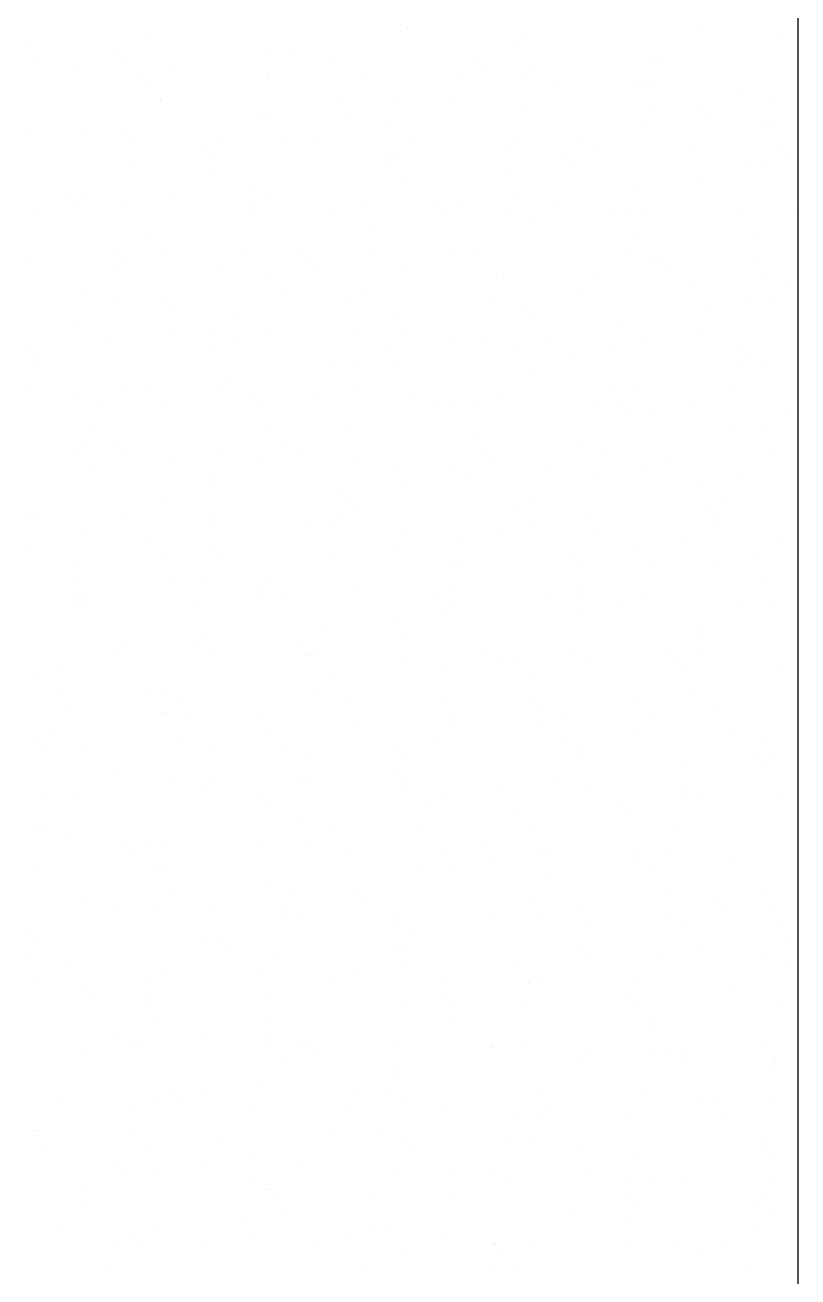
# Model space of a CAD drawing. Extents: x -109 to 1815, y -14679 to 345.
# Drawn here: x 36.26 to 36.66, y 9.347 to 9.995 of the extents above; entities that cross this region are included whole.
import ezdxf

# ---------------------------------------------------------------- set-up
doc = ezdxf.new("R2010")
doc.units = 0
doc.header["$MEASUREMENT"] = 0
for name, color, linetype in [('HACHURA', 1, 'CONTINUOUS'), ('LINVISTA', 13, 'CONTINUOUS'), ('VARANDA', 1, 'CONTINUOUS')]:
    doc.layers.add(name, color=color, linetype=linetype)

msp = doc.modelspace()

# ---------------------------------------------------------------- linework, layer by layer
at = {"layer": 'HACHURA', "ltscale": 0.35}
for p, q in [((36.61016, 9.99334), (36.61016, 9.99334)), ((36.65226, 9.98999), (36.65226, 9.98999)), ((36.63137, 9.96213), (36.63137, 9.96213)), ((36.61116, 9.95098), (36.61116, 9.95098)), ((36.64771, 9.95549), (36.64771, 9.95549)), ((36.61545, 9.9463), (36.61545, 9.9463)), ((36.64223, 9.943), (36.64223, 9.943)), ((36.64597, 9.94227), (36.64597, 9.94227)), ((36.64905, 9.93229), (36.64905, 9.93229)), ((36.60624, 9.92938), (36.60624, 9.92938)), ((36.6357, 9.9242), (36.6357, 9.9242)), ((36.65518, 9.92778), (36.65518, 9.92778)), ((36.64325, 9.92162), (36.64325, 9.92162)), ((36.61001, 9.91424), (36.61001, 9.91424)), ((36.65887, 9.89892), (36.65887, 9.89892)), ((36.63168, 9.89715), (36.63168, 9.89715)), ((36.63871, 9.88712), (36.63871, 9.88712)), ((36.63697, 9.8739), (36.63697, 9.8739)), ((36.60539, 9.8629), (36.60539, 9.8629)), ((36.64209, 9.8639), (36.64209, 9.8639)), ((36.65434, 9.8613), (36.65434, 9.8613)), ((36.63425, 9.85325), (36.63425, 9.85325)), ((36.64891, 9.85319), (36.64891, 9.85319)), ((36.61341, 9.84784), (36.61341, 9.84784)), ((36.60987, 9.83514), (36.60987, 9.83514)), ((36.62921, 9.82855), (36.62921, 9.82855)), ((36.63657, 9.82256), (36.63657, 9.82256)), ((36.62971, 9.81875), (36.62971, 9.81875)), ((36.64086, 9.81788), (36.64086, 9.81788)), ((36.62797, 9.80553), (36.62797, 9.80553)), ((36.60571, 9.79792), (36.60571, 9.79792)), ((36.65465, 9.79632), (36.65465, 9.79632)), ((36.62525, 9.78488), (36.62525, 9.78488)), ((36.64194, 9.7848), (36.64194, 9.7848)), ((36.64877, 9.77409), (36.64877, 9.77409)), ((36.62836, 9.76206), (36.62836, 9.76206)), ((36.60973, 9.75604), (36.60973, 9.75604)), ((36.62071, 9.75038), (36.62071, 9.75038)), ((36.61428, 9.74621), (36.61428, 9.74621)), ((36.61857, 9.74153), (36.61857, 9.74153)), ((36.61897, 9.73716), (36.61897, 9.73716)), ((36.65218, 9.72772), (36.65218, 9.72772)), ((36.61625, 9.71651), (36.61625, 9.71651)), ((36.63882, 9.71943), (36.63882, 9.71943)), ((36.6418, 9.7057), (36.6418, 9.7057)), ((36.62867, 9.69709), (36.62867, 9.69709)), ((36.64862, 9.69499), (36.64862, 9.69499)), ((36.60958, 9.67694), (36.60958, 9.67694)), ((36.61171, 9.68201), (36.61171, 9.68201)), ((36.60997, 9.66879), (36.60997, 9.66879)), ((36.65133, 9.66123), (36.65133, 9.66123)), ((36.60725, 9.64814), (36.60725, 9.64814)), ((36.61653, 9.64307), (36.61653, 9.64307)), ((36.6262, 9.62849), (36.6262, 9.62849)), ((36.64166, 9.6266), (36.64166, 9.6266)), ((36.63969, 9.61779), (36.63969, 9.61779)), ((36.64398, 9.61311), (36.64398, 9.61311)), ((36.64848, 9.61589), (36.64848, 9.61589)), ((36.60944, 9.59784), (36.60944, 9.59784)), ((36.65164, 9.59626), (36.65164, 9.59626))]:
    msp.add_line(p, q, dxfattribs=at)
at = {"layer": 'LINVISTA', "ltscale": 0.35}
msp.add_line((36.66036, 10.64451), (36.66036, 8.506), dxfattribs=at)
at = {"layer": 'VARANDA'}
for p, q in [((36.32357, 9.99099), (36.32357, 9.99099)), ((36.45521, 9.99188), (36.45521, 9.99188)), ((36.45824, 9.99383), (36.45824, 9.99383)), ((36.52061, 9.98911), (36.52061, 9.98911)), ((36.26046, 9.98698), (36.26046, 9.98698)), ((36.30576, 9.98222), (36.30576, 9.98222)), ((36.51502, 9.98402), (36.51502, 9.98402)), ((36.26728, 9.97627), (36.26728, 9.97627)), ((36.31005, 9.97753), (36.31005, 9.97753)), ((36.38799, 9.98079), (36.38799, 9.98079)), ((36.4003, 9.97973), (36.4003, 9.97973)), ((36.4192, 9.97578), (36.4192, 9.97578)), ((36.49346, 9.97875), (36.49346, 9.97875)), ((36.58503, 9.97891), (36.58503, 9.97891)), ((36.588, 9.97626), (36.588, 9.97626)), ((36.28878, 9.97333), (36.28878, 9.97333)), ((36.32085, 9.97034), (36.32085, 9.97034)), ((36.33772, 9.97173), (36.33772, 9.97173)), ((36.38666, 9.97013), (36.38666, 9.97013)), ((36.4356, 9.96853), (36.4356, 9.96853)), ((36.49775, 9.97406), (36.49775, 9.97406)), ((36.52185, 9.97331), (36.52185, 9.97331)), ((36.32407, 9.96647), (36.32407, 9.96647)), ((36.38625, 9.96757), (36.38625, 9.96757)), ((36.48455, 9.96693), (36.48455, 9.96693)), ((36.51789, 9.96846), (36.51789, 9.96846)), ((36.53349, 9.96533), (36.53349, 9.96533)), ((36.57863, 9.96351), (36.57863, 9.96351)), ((36.58243, 9.96373), (36.58243, 9.96373)), ((36.58329, 9.96569), (36.58329, 9.96569)), ((36.33089, 9.95576), (36.33089, 9.95576)), ((36.45067, 9.95738), (36.45067, 9.95738)), ((36.3303, 9.95544), (36.3303, 9.95544)), ((36.42346, 9.95445), (36.42346, 9.95445)), ((36.42775, 9.94977), (36.42775, 9.94977)), ((36.48281, 9.95527), (36.48281, 9.95527)), ((36.518, 9.95197), (36.518, 9.95197)), ((36.58545, 9.9528), (36.58545, 9.9528)), ((36.38353, 9.94692), (36.38353, 9.94692)), ((36.38767, 9.94595), (36.38767, 9.94595)), ((36.44893, 9.94416), (36.44893, 9.94416)), ((36.58057, 9.94504), (36.58057, 9.94504)), ((36.26365, 9.94058), (36.26365, 9.94058)), ((36.29185, 9.93771), (36.29185, 9.93771)), ((36.31259, 9.93898), (36.31259, 9.93898)), ((36.36154, 9.93738), (36.36154, 9.93738)), ((36.3163, 9.93584), (36.3163, 9.93584)), ((36.35347, 9.93016), (36.35347, 9.93016)), ((36.39449, 9.93524), (36.39449, 9.93524)), ((36.41048, 9.93578), (36.41048, 9.93578)), ((36.45942, 9.93418), (36.45942, 9.93418)), ((36.50836, 9.93258), (36.50836, 9.93258)), ((36.51335, 9.93396), (36.51335, 9.93396)), ((36.54641, 9.93475), (36.54641, 9.93475)), ((36.5573, 9.93098), (36.5573, 9.93098)), ((36.35776, 9.92547), (36.35776, 9.92547)), ((36.44621, 9.92351), (36.44621, 9.92351)), ((36.448, 9.92767), (36.448, 9.92767)), ((36.45127, 9.92544), (36.45127, 9.92544)), ((36.54117, 9.92669), (36.54117, 9.92669)), ((36.31456, 9.92262), (36.31456, 9.92262)), ((36.35545, 9.9172), (36.35545, 9.9172)), ((36.51161, 9.92074), (36.51161, 9.92074)), ((36.54546, 9.922), (36.54546, 9.922)), ((36.37899, 9.91242), (36.37899, 9.91242)), ((36.4581, 9.91473), (36.4581, 9.91473)), ((36.57603, 9.91054), (36.57603, 9.91054)), ((36.28347, 9.90586), (36.28347, 9.90586)), ((36.28909, 9.90835), (36.28909, 9.90835)), ((36.33803, 9.90675), (36.33803, 9.90675)), ((36.38697, 9.90515), (36.38697, 9.90515)), ((36.51488, 9.90493), (36.51488, 9.90493)), ((36.28776, 9.90118), (36.28776, 9.90118)), ((36.31185, 9.90197), (36.31185, 9.90197)), ((36.37725, 9.8992), (36.37725, 9.8992)), ((36.378, 9.90338), (36.378, 9.90338)), ((36.43592, 9.90355), (36.43592, 9.90355)), ((36.47117, 9.90239), (36.47117, 9.90239)), ((36.47546, 9.89771), (36.47546, 9.89771)), ((36.48486, 9.90195), (36.48486, 9.90195)), ((36.50889, 9.90009), (36.50889, 9.90009)), ((36.5338, 9.90035), (36.5338, 9.90035)), ((36.5657, 9.89991), (36.5657, 9.89991)), ((36.57429, 9.89732), (36.57429, 9.89732)), ((36.58274, 9.89875), (36.58274, 9.89875)), ((36.26714, 9.89717), (36.26714, 9.89717)), ((36.41906, 9.89668), (36.41906, 9.89668)), ((36.5217, 9.89421), (36.5217, 9.89421)), ((36.32392, 9.88737), (36.32392, 9.88737)), ((36.44167, 9.88901), (36.44167, 9.88901)), ((36.57848, 9.88441), (36.57848, 9.88441)), ((36.30801, 9.87908), (36.30801, 9.87908)), ((36.37453, 9.87855), (36.37453, 9.87855)), ((36.40117, 9.87809), (36.40117, 9.87809)), ((36.26281, 9.8741), (36.26281, 9.8741)), ((36.31175, 9.8725), (36.31175, 9.8725)), ((36.33075, 9.87666), (36.33075, 9.87666)), ((36.40546, 9.87341), (36.40546, 9.87341)), ((36.43993, 9.87578), (36.43993, 9.87578)), ((36.48266, 9.87617), (36.48266, 9.87617)), ((36.49571, 9.87561), (36.49571, 9.87561)), ((36.57157, 9.87667), (36.57157, 9.87667)), ((36.58531, 9.8737), (36.58531, 9.8737)), ((36.58887, 9.87462), (36.58887, 9.87462)), ((36.3073, 9.86747), (36.3073, 9.86747)), ((36.36069, 9.8709), (36.36069, 9.8709)), ((36.38753, 9.86685), (36.38753, 9.86685)), ((36.40963, 9.8693), (36.40963, 9.8693)), ((36.45857, 9.8677), (36.45857, 9.8677)), ((36.50435, 9.86559), (36.50435, 9.86559)), ((36.50751, 9.8661), (36.50751, 9.8661)), ((36.59316, 9.86994), (36.59316, 9.86994)), ((36.29171, 9.85861), (36.29171, 9.85861)), ((36.55645, 9.8645), (36.55645, 9.8645)), ((36.30556, 9.85425), (36.30556, 9.85425)), ((36.33117, 9.8538), (36.33117, 9.8538)), ((36.39435, 9.85614), (36.39435, 9.85614)), ((36.43721, 9.85513), (36.43721, 9.85513)), ((36.50261, 9.85237), (36.50261, 9.85237)), ((36.54627, 9.85565), (36.54627, 9.85565)), ((36.33546, 9.84912), (36.33546, 9.84912)), ((36.42571, 9.85132), (36.42571, 9.85132)), ((36.45113, 9.84634), (36.45113, 9.84634)), ((36.51887, 9.85033), (36.51887, 9.85033)), ((36.52316, 9.84565), (36.52316, 9.84565)), ((36.28662, 9.83975), (36.28662, 9.83975)), ((36.36998, 9.84405), (36.36998, 9.84405)), ((36.56703, 9.84217), (36.56703, 9.84217)), ((36.30284, 9.8336), (36.30284, 9.8336)), ((36.33556, 9.83815), (36.33556, 9.83815)), ((36.35531, 9.8381), (36.35531, 9.8381)), ((36.3845, 9.83655), (36.3845, 9.83655)), ((36.43344, 9.83495), (36.43344, 9.83495)), ((36.45795, 9.83563), (36.45795, 9.83563)), ((36.48239, 9.83335), (36.48239, 9.83335)), ((36.26117, 9.8295), (36.26117, 9.8295)), ((36.35571, 9.82702), (36.35571, 9.82702)), ((36.36824, 9.83083), (36.36824, 9.83083)), ((36.44887, 9.82603), (36.44887, 9.82603)), ((36.49989, 9.83172), (36.49989, 9.83172)), ((36.53133, 9.83175), (36.53133, 9.83175)), ((36.56529, 9.82895), (36.56529, 9.82895)), ((36.58027, 9.83015), (36.58027, 9.83015)), ((36.26546, 9.82482), (36.26546, 9.82482)), ((36.43267, 9.82063), (36.43267, 9.82063)), ((36.45316, 9.82135), (36.45316, 9.82135)), ((36.51473, 9.82583), (36.51473, 9.82583)), ((36.54341, 9.82355), (36.54341, 9.82355)), ((36.267, 9.81807), (36.267, 9.81807)), ((36.41891, 9.81758), (36.41891, 9.81758)), ((36.52156, 9.81512), (36.52156, 9.81512)), ((36.26312, 9.80912), (36.26312, 9.80912)), ((36.31206, 9.80752), (36.31206, 9.80752)), ((36.32378, 9.80827), (36.32378, 9.80827)), ((36.36553, 9.81018), (36.36553, 9.81018)), ((36.43093, 9.80741), (36.43093, 9.80741)), ((36.56257, 9.8083), (36.56257, 9.8083)), ((36.28571, 9.80273), (36.28571, 9.80273)), ((36.361, 9.80592), (36.361, 9.80592)), ((36.37888, 9.80174), (36.37888, 9.80174)), ((36.40994, 9.80432), (36.40994, 9.80432)), ((36.45888, 9.80272), (36.45888, 9.80272)), ((36.50782, 9.80112), (36.50782, 9.80112)), ((36.57834, 9.80531), (36.57834, 9.80531)), ((36.2983, 9.7991), (36.2983, 9.7991)), ((36.3306, 9.79756), (36.3306, 9.79756)), ((36.38317, 9.79706), (36.38317, 9.79706)), ((36.47341, 9.79925), (36.47341, 9.79925)), ((36.48252, 9.79707), (36.48252, 9.79707)), ((36.49535, 9.79722), (36.49535, 9.79722)), ((36.55676, 9.79952), (36.55676, 9.79952)), ((36.56658, 9.79827), (36.56658, 9.79827)), ((36.57087, 9.79359), (36.57087, 9.79359)), ((36.58516, 9.7946), (36.58516, 9.7946)), ((36.38738, 9.78775), (36.38738, 9.78775)), ((36.29656, 9.78588), (36.29656, 9.78588)), ((36.42821, 9.78676), (36.42821, 9.78676)), ((36.49361, 9.78399), (36.49361, 9.78399)), ((36.29156, 9.77951), (36.29156, 9.77951)), ((36.30888, 9.77744), (36.30888, 9.77744)), ((36.36098, 9.77568), (36.36098, 9.77568)), ((36.39421, 9.77704), (36.39421, 9.77704)), ((36.40342, 9.77496), (36.40342, 9.77496)), ((36.54612, 9.77656), (36.54612, 9.77656)), ((36.28577, 9.77326), (36.28577, 9.77326)), ((36.31317, 9.77276), (36.31317, 9.77276)), ((36.33471, 9.77166), (36.33471, 9.77166)), ((36.38365, 9.77006), (36.38365, 9.77006)), ((36.4326, 9.76846), (36.4326, 9.76846)), ((36.49658, 9.77397), (36.49658, 9.77397)), ((36.50087, 9.76929), (36.50087, 9.76929)), ((36.55803, 9.7738), (36.55803, 9.7738)), ((36.59112, 9.77149), (36.59112, 9.77149)), ((36.29384, 9.76523), (36.29384, 9.76523)), ((36.35924, 9.76246), (36.35924, 9.76246)), ((36.45099, 9.76724), (36.45099, 9.76724)), ((36.48154, 9.76686), (36.48154, 9.76686)), ((36.49089, 9.76334), (36.49089, 9.76334)), ((36.53048, 9.76526), (36.53048, 9.76526)), ((36.57942, 9.76366), (36.57942, 9.76366)), ((36.35517, 9.759), (36.35517, 9.759)), ((36.45781, 9.75653), (36.45781, 9.75653)), ((36.55629, 9.76058), (36.55629, 9.76058)), ((36.33342, 9.75066), (36.33342, 9.75066)), ((36.42366, 9.75226), (36.42366, 9.75226)), ((36.42658, 9.74968), (36.42658, 9.74968)), ((36.35652, 9.74181), (36.35652, 9.74181)), ((36.43087, 9.745), (36.43087, 9.745)), ((36.51459, 9.74673), (36.51459, 9.74673)), ((36.52112, 9.74719), (36.52112, 9.74719)), ((36.26065, 9.74052), (36.26065, 9.74052)), ((36.26685, 9.73897), (36.26685, 9.73897)), ((36.30959, 9.73892), (36.30959, 9.73892)), ((36.35853, 9.73732), (36.35853, 9.73732)), ((36.40747, 9.73572), (36.40747, 9.73572)), ((36.41877, 9.73848), (36.41877, 9.73848)), ((36.42192, 9.73904), (36.42192, 9.73904)), ((36.52141, 9.73602), (36.52141, 9.73602)), ((36.55357, 9.73993), (36.55357, 9.73993)), ((36.2893, 9.73073), (36.2893, 9.73073)), ((36.32363, 9.72917), (36.32363, 9.72917)), ((36.45641, 9.73412), (36.45641, 9.73412)), ((36.48635, 9.72884), (36.48635, 9.72884)), ((36.50535, 9.73252), (36.50535, 9.73252)), ((36.55429, 9.73092), (36.55429, 9.73092)), ((36.60323, 9.72932), (36.60323, 9.72932)), ((36.26342, 9.72637), (36.26342, 9.72637)), ((36.35658, 9.72538), (36.35658, 9.72538)), ((36.45112, 9.7229), (36.45112, 9.7229)), ((36.57819, 9.72621), (36.57819, 9.72621)), ((36.28756, 9.71751), (36.28756, 9.71751)), ((36.33046, 9.71846), (36.33046, 9.71846)), ((36.36087, 9.7207), (36.36087, 9.7207)), ((36.41921, 9.71839), (36.41921, 9.71839)), ((36.48238, 9.71797), (36.48238, 9.71797)), ((36.54428, 9.72191), (36.54428, 9.72191)), ((36.54857, 9.71723), (36.54857, 9.71723)), ((36.48461, 9.71562), (36.48461, 9.71562)), ((36.58502, 9.7155), (36.58502, 9.7155)), ((36.28608, 9.70829), (36.28608, 9.70829)), ((36.33502, 9.70669), (36.33502, 9.70669)), ((36.35198, 9.70731), (36.35198, 9.70731)), ((36.38397, 9.70509), (36.38397, 9.70509)), ((36.38724, 9.70866), (36.38724, 9.70866)), ((36.43291, 9.70349), (36.43291, 9.70349)), ((36.54903, 9.70543), (36.54903, 9.70543)), ((36.28484, 9.69686), (36.28484, 9.69686)), ((36.28659, 9.70109), (36.28659, 9.70109)), ((36.29088, 9.69641), (36.29088, 9.69641)), ((36.29142, 9.70041), (36.29142, 9.70041)), ((36.38112, 9.6986), (36.38112, 9.6986)), ((36.39406, 9.69794), (36.39406, 9.69794)), ((36.47429, 9.69762), (36.47429, 9.69762)), ((36.48185, 9.70189), (36.48185, 9.70189)), ((36.53079, 9.70029), (36.53079, 9.70029)), ((36.54598, 9.69746), (36.54598, 9.69746)), ((36.57973, 9.69869), (36.57973, 9.69869)), ((36.35024, 9.69409), (36.35024, 9.69409)), ((36.47858, 9.69294), (36.47858, 9.69294)), ((36.48189, 9.69497), (36.48189, 9.69497)), ((36.54729, 9.6922), (36.54729, 9.6922)), ((36.56882, 9.69513), (36.56882, 9.69513)), ((36.41466, 9.68389), (36.41466, 9.68389)), ((36.45084, 9.68814), (36.45084, 9.68814)), ((36.35502, 9.6799), (36.35502, 9.6799)), ((36.45767, 9.67743), (36.45767, 9.67743)), ((36.30874, 9.67243), (36.30874, 9.67243)), ((36.31113, 9.67431), (36.31113, 9.67431)), ((36.34752, 9.67344), (36.34752, 9.67344)), ((36.35768, 9.67083), (36.35768, 9.67083)), ((36.40429, 9.67332), (36.40429, 9.67332)), ((36.41292, 9.67067), (36.41292, 9.67067)), ((36.49883, 9.67084), (36.49883, 9.67084)), ((36.54457, 9.67155), (36.54457, 9.67155)), ((36.40662, 9.66923), (36.40662, 9.66923)), ((36.40858, 9.66864), (36.40858, 9.66864)), ((36.45556, 9.66763), (36.45556, 9.66763)), ((36.5045, 9.66603), (36.5045, 9.66603)), ((36.51445, 9.66763), (36.51445, 9.66763)), ((36.55345, 9.66443), (36.55345, 9.66443)), ((36.59199, 9.66985), (36.59199, 9.66985)), ((36.59628, 9.66517), (36.59628, 9.66517)), ((36.26671, 9.65987), (36.26671, 9.65987)), ((36.2803, 9.66236), (36.2803, 9.66236)), ((36.41863, 9.65938), (36.41863, 9.65938)), ((36.47734, 9.66047), (36.47734, 9.66047)), ((36.60239, 9.66283), (36.60239, 9.66283)), ((36.52127, 9.65692), (36.52127, 9.65692)), ((36.27856, 9.64914), (36.27856, 9.64914)), ((36.32349, 9.65007), (36.32349, 9.65007)), ((36.33429, 9.64903), (36.33429, 9.64903)), ((36.4102, 9.65002), (36.4102, 9.65002)), ((36.42883, 9.64654), (36.42883, 9.64654)), ((36.4756, 9.64725), (36.4756, 9.64725)), ((36.52199, 9.64556), (36.52199, 9.64556)), ((36.57805, 9.64711), (36.57805, 9.64711)), ((36.28361, 9.63969), (36.28361, 9.63969)), ((36.33031, 9.63936), (36.33031, 9.63936)), ((36.33255, 9.63809), (36.33255, 9.63809)), ((36.33858, 9.64435), (36.33858, 9.64435)), ((36.34298, 9.63894), (36.34298, 9.63894)), ((36.48223, 9.63887), (36.48223, 9.63887)), ((36.52628, 9.64088), (36.52628, 9.64088)), ((36.38149, 9.63649), (36.38149, 9.63649)), ((36.43044, 9.63489), (36.43044, 9.63489)), ((36.47938, 9.63329), (36.47938, 9.63329)), ((36.52832, 9.63169), (36.52832, 9.63169)), ((36.54003, 9.63705), (36.54003, 9.63705)), ((36.58487, 9.6364), (36.58487, 9.6364)), ((36.27584, 9.62849), (36.27584, 9.62849)), ((36.34124, 9.62572), (36.34124, 9.62572)), ((36.38709, 9.62956), (36.38709, 9.62956)), ((36.47289, 9.6266), (36.47289, 9.6266)), ((36.57726, 9.63009), (36.57726, 9.63009)), ((36.26429, 9.62473), (36.26429, 9.62473)), ((36.26858, 9.62005), (36.26858, 9.62005)), ((36.29128, 9.62131), (36.29128, 9.62131)), ((36.35883, 9.62225), (36.35883, 9.62225)), ((36.39392, 9.61885), (36.39392, 9.61885)), ((36.45199, 9.62126), (36.45199, 9.62126)), ((36.53829, 9.62383), (36.53829, 9.62383)), ((36.54653, 9.61878), (36.54653, 9.61878)), ((36.40566, 9.61552), (36.40566, 9.61552)), ((36.45628, 9.61658), (36.45628, 9.61658)), ((36.54584, 9.61836), (36.54584, 9.61836)), ((36.60271, 9.61364), (36.60271, 9.61364)), ((36.30905, 9.60746), (36.30905, 9.60746)), ((36.35799, 9.60586), (36.35799, 9.60586)), ((36.4507, 9.60904), (36.4507, 9.60904)), ((36.33852, 9.60507), (36.33852, 9.60507)), ((36.35488, 9.6008), (36.35488, 9.6008)), ((36.40392, 9.6023), (36.40392, 9.6023)), ((36.40693, 9.60426), (36.40693, 9.60426)), ((36.45587, 9.60266), (36.45587, 9.60266)), ((36.50482, 9.60106), (36.50482, 9.60106)), ((36.53557, 9.60318), (36.53557, 9.60318)), ((36.55376, 9.59946), (36.55376, 9.59946)), ((36.60097, 9.60041), (36.60097, 9.60041)), ((36.2713, 9.59399), (36.2713, 9.59399)), ((36.28883, 9.59795), (36.28883, 9.59795)), ((36.382, 9.59697), (36.382, 9.59697)), ((36.45752, 9.59833), (36.45752, 9.59833)), ((36.47653, 9.59448), (36.47653, 9.59448)), ((36.5697, 9.5935), (36.5697, 9.5935)), ((36.6027, 9.59786), (36.6027, 9.59786)), ((36.38629, 9.59229), (36.38629, 9.59229)), ((36.46834, 9.5921), (36.46834, 9.5921)), ((36.5143, 9.58853), (36.5143, 9.58853)), ((36.57399, 9.58882), (36.57399, 9.58882)), ((36.26657, 9.58077), (36.26657, 9.58077)), ((36.26956, 9.58077), (36.26956, 9.58077)), ((36.4012, 9.58165), (36.4012, 9.58165)), ((36.41848, 9.58029), (36.41848, 9.58029)), ((36.59825, 9.57977), (36.59825, 9.57977)), ((36.28276, 9.5732), (36.28276, 9.5732)), ((36.4666, 9.57888), (36.4666, 9.57888)), ((36.52113, 9.57782), (36.52113, 9.57782)), ((36.312, 9.57267), (36.312, 9.57267)), ((36.31629, 9.56799), (36.31629, 9.56799)), ((36.32335, 9.57097), (36.32335, 9.57097)), ((36.33171, 9.5716), (36.33171, 9.5716)), ((36.33398, 9.57057), (36.33398, 9.57057)), ((36.38065, 9.57), (36.38065, 9.57)), ((36.40653, 9.57019), (36.40653, 9.57019)), ((36.42959, 9.5684), (36.42959, 9.5684)), ((36.47853, 9.5668), (36.47853, 9.5668)), ((36.4997, 9.5692), (36.4997, 9.5692)), ((36.53102, 9.56868), (36.53102, 9.56868)), ((36.57791, 9.56802), (36.57791, 9.56802)), ((36.59423, 9.56672), (36.59423, 9.56672)), ((36.33017, 9.56026), (36.33017, 9.56026)), ((36.50399, 9.56452), (36.50399, 9.56452)), ((36.52747, 9.5652), (36.52747, 9.5652)), ((36.57641, 9.5636), (36.57641, 9.5636)), ((36.62535, 9.562), (36.62535, 9.562)), ((36.26684, 9.56012), (36.26684, 9.56012)), ((36.33224, 9.55735), (36.33224, 9.55735)), ((36.46388, 9.55823), (36.46388, 9.55823)), ((36.48209, 9.55977), (36.48209, 9.55977)), ((36.52928, 9.55546), (36.52928, 9.55546)), ((36.58473, 9.5573), (36.58473, 9.5573)), ((36.38695, 9.55046), (36.38695, 9.55046)), ((36.64151, 9.5475), (36.64151, 9.5475)), ((36.29113, 9.54221), (36.29113, 9.54221)), ((36.33654, 9.54589), (36.33654, 9.54589)), ((36.39666, 9.54715), (36.39666, 9.54715)), ((36.4297, 9.54491), (36.4297, 9.54491)), ((36.52424, 9.54242), (36.52424, 9.54242)), ((36.59371, 9.54526), (36.59371, 9.54526)), ((36.6174, 9.54144), (36.6174, 9.54144)), ((36.30658, 9.53885), (36.30658, 9.53885)), ((36.32952, 9.5367), (36.32952, 9.5367)), ((36.35552, 9.53725), (36.35552, 9.53725)), ((36.39377, 9.53975), (36.39377, 9.53975)), ((36.40446, 9.53565), (36.40446, 9.53565)), ((36.43399, 9.54023), (36.43399, 9.54023)), ((36.52657, 9.53481), (36.52657, 9.53481)), ((36.54569, 9.53926), (36.54569, 9.53926)), ((36.62169, 9.53675), (36.62169, 9.53675)), ((36.64834, 9.53679), (36.64834, 9.53679)), ((36.39492, 9.53393), (36.39492, 9.53393)), ((36.45056, 9.52994), (36.45056, 9.52994)), ((36.4534, 9.53405), (36.4534, 9.53405)), ((36.50234, 9.53245), (36.50234, 9.53245)), ((36.55129, 9.53085), (36.55129, 9.53085)), ((36.59197, 9.53204), (36.59197, 9.53204)), ((36.60023, 9.52925), (36.60023, 9.52925)), ((36.2623, 9.52562), (36.2623, 9.52562)), ((36.26654, 9.5216), (36.26654, 9.5216)), ((36.35474, 9.5217), (36.35474, 9.5217)), ((36.45934, 9.52373), (36.45934, 9.52373)), ((36.64917, 9.52765), (36.64917, 9.52765)), ((36.65639, 9.52185), (36.65639, 9.52185)), ((36.3597, 9.52061), (36.3597, 9.52061)), ((36.36399, 9.51593), (36.36399, 9.51593)), ((36.45424, 9.51813), (36.45424, 9.51813)), ((36.45738, 9.51923), (36.45738, 9.51923)), ((36.5474, 9.51714), (36.5474, 9.51714)), ((36.6093, 9.51874), (36.6093, 9.51874)), ((36.26056, 9.5124), (36.26056, 9.5124)), ((36.3922, 9.51328), (36.3922, 9.51328)), ((36.4576, 9.51051), (36.4576, 9.51051)), ((36.51416, 9.50943), (36.51416, 9.50943)), ((36.55169, 9.51246), (36.55169, 9.51246)), ((36.58925, 9.51139), (36.58925, 9.51139)), ((36.64194, 9.51466), (36.64194, 9.51466)), ((36.65465, 9.50863), (36.65465, 9.50863)), ((36.28308, 9.50822), (36.28308, 9.50822)), ((36.32498, 9.5022), (36.32498, 9.5022)), ((36.33202, 9.50662), (36.33202, 9.50662)), ((36.38096, 9.50502), (36.38096, 9.50502)), ((36.4299, 9.50342), (36.4299, 9.50342)), ((36.26642, 9.50167), (36.26642, 9.50167)), ((36.28971, 9.49632), (36.28971, 9.49632)), ((36.41834, 9.50119), (36.41834, 9.50119)), ((36.47884, 9.50182), (36.47884, 9.50182)), ((36.52098, 9.49872), (36.52098, 9.49872)), ((36.52202, 9.50031), (36.52202, 9.50031)), ((36.52778, 9.50022), (36.52778, 9.50022)), ((36.57672, 9.49862), (36.57672, 9.49862)), ((36.62566, 9.49702), (36.62566, 9.49702)), ((36.294, 9.49164), (36.294, 9.49164)), ((36.3232, 9.49187), (36.3232, 9.49187)), ((36.32324, 9.48898), (36.32324, 9.48898)), ((36.38424, 9.49383), (36.38424, 9.49383)), ((36.45488, 9.48986), (36.45488, 9.48986)), ((36.47741, 9.49285), (36.47741, 9.49285)), ((36.57194, 9.49036), (36.57194, 9.49036)), ((36.57776, 9.48892), (36.57776, 9.48892)), ((36.4817, 9.48816), (36.4817, 9.48816)), ((36.52028, 9.48709), (36.52028, 9.48709)), ((36.65193, 9.48798), (36.65193, 9.48798)), ((36.33003, 9.48116), (36.33003, 9.48116)), ((36.38766, 9.47878), (36.38766, 9.47878)), ((36.48194, 9.48067), (36.48194, 9.48067)), ((36.58459, 9.4782), (36.58459, 9.4782)), ((36.5847, 9.47689), (36.5847, 9.47689)), ((36.30573, 9.47237), (36.30573, 9.47237)), ((36.31424, 9.46954), (36.31424, 9.46954)), ((36.35467, 9.47077), (36.35467, 9.47077)), ((36.38681, 9.47136), (36.38681, 9.47136)), ((36.29099, 9.46311), (36.29099, 9.46311)), ((36.32052, 9.46833), (36.32052, 9.46833)), ((36.38592, 9.46556), (36.38592, 9.46556)), ((36.40361, 9.46917), (36.40361, 9.46917)), ((36.40741, 9.46855), (36.40741, 9.46855)), ((36.4117, 9.46387), (36.4117, 9.46387)), ((36.45255, 9.46757), (36.45255, 9.46757)), ((36.5015, 9.46597), (36.5015, 9.46597)), ((36.50194, 9.46607), (36.50194, 9.46607)), ((36.51756, 9.46644), (36.51756, 9.46644)), ((36.55044, 9.46437), (36.55044, 9.46437)), ((36.58296, 9.46367), (36.58296, 9.46367)), ((36.59511, 9.46508), (36.59511, 9.46508)), ((36.64137, 9.4684), (36.64137, 9.4684)), ((36.39363, 9.46065), (36.39363, 9.46065)), ((36.54555, 9.46016), (36.54555, 9.46016)), ((36.59938, 9.46277), (36.59938, 9.46277)), ((36.5994, 9.4604), (36.5994, 9.4604)), ((36.64819, 9.45769), (36.64819, 9.45769)), ((36.64832, 9.46117), (36.64832, 9.46117)), ((36.45034, 9.45536), (36.45034, 9.45536)), ((36.45041, 9.45084), (36.45041, 9.45084)), ((36.64739, 9.45348), (36.64739, 9.45348)), ((36.33741, 9.44426), (36.33741, 9.44426)), ((36.3832, 9.44491), (36.3832, 9.44491)), ((36.2806, 9.43962), (36.2806, 9.43962)), ((36.32955, 9.43802), (36.32955, 9.43802)), ((36.3417, 9.43957), (36.3417, 9.43957)), ((36.35459, 9.4426), (36.35459, 9.4426)), ((36.43195, 9.44177), (36.43195, 9.44177)), ((36.4486, 9.44214), (36.4486, 9.44214)), ((36.45724, 9.44013), (36.45724, 9.44013)), ((36.52511, 9.44079), (36.52511, 9.44079)), ((36.58025, 9.44302), (36.58025, 9.44302)), ((36.60915, 9.43964), (36.60915, 9.43964)), ((36.61965, 9.4383), (36.61965, 9.4383)), ((36.64565, 9.44025), (36.64565, 9.44025)), ((36.31598, 9.43383), (36.31598, 9.43383)), ((36.37849, 9.43642), (36.37849, 9.43642)), ((36.42743, 9.43482), (36.42743, 9.43482)), ((36.47637, 9.43322), (36.47637, 9.43322)), ((36.51302, 9.43194), (36.51302, 9.43194)), ((36.52531, 9.43162), (36.52531, 9.43162)), ((36.5294, 9.4361), (36.5294, 9.4361)), ((36.51402, 9.43033), (36.51402, 9.43033)), ((36.57425, 9.43002), (36.57425, 9.43002)), ((36.62319, 9.42842), (36.62319, 9.42842)), ((36.26628, 9.42257), (36.26628, 9.42257)), ((36.26741, 9.41996), (36.26741, 9.41996)), ((36.31424, 9.42061), (36.31424, 9.42061)), ((36.4182, 9.42209), (36.4182, 9.42209)), ((36.44588, 9.42149), (36.44588, 9.42149)), ((36.51128, 9.41872), (36.51128, 9.41872)), ((36.52084, 9.41962), (36.52084, 9.41962)), ((36.64293, 9.4196), (36.64293, 9.4196)), ((36.2717, 9.41528), (36.2717, 9.41528)), ((36.32306, 9.41277), (36.32306, 9.41277)), ((36.36195, 9.41748), (36.36195, 9.41748)), ((36.45511, 9.41649), (36.45511, 9.41649)), ((36.4594, 9.41181), (36.4594, 9.41181)), ((36.54965, 9.41401), (36.54965, 9.41401)), ((36.64281, 9.41302), (36.64281, 9.41302)), ((36.30604, 9.40739), (36.30604, 9.40739)), ((36.35498, 9.40579), (36.35498, 9.40579)), ((36.37866, 9.41041), (36.37866, 9.41041)), ((36.5757, 9.40852), (36.5757, 9.40852)), ((36.57762, 9.40982), (36.57762, 9.40982)), ((36.6471, 9.40834), (36.6471, 9.40834)), ((36.31152, 9.39996), (36.31152, 9.39996)), ((36.32988, 9.40206), (36.32988, 9.40206)), ((36.40392, 9.40419), (36.40392, 9.40419)), ((36.45287, 9.40259), (36.45287, 9.40259)), ((36.4818, 9.40157), (36.4818, 9.40157)), ((36.50181, 9.40099), (36.50181, 9.40099)), ((36.55075, 9.39939), (36.55075, 9.39939)), ((36.58444, 9.39911), (36.58444, 9.39911)), ((36.29195, 9.39318), (36.29195, 9.39318)), ((36.37692, 9.39719), (36.37692, 9.39719)), ((36.38511, 9.3922), (36.38511, 9.3922)), ((36.38666, 9.39226), (36.38666, 9.39226)), ((36.50856, 9.39807), (36.50856, 9.39807)), ((36.57396, 9.3953), (36.57396, 9.3953)), ((36.59969, 9.39779), (36.59969, 9.39779)), ((36.64863, 9.39619), (36.64863, 9.39619)), ((36.3894, 9.38751), (36.3894, 9.38751)), ((36.44134, 9.38699), (36.44134, 9.38699)), ((36.47965, 9.38971), (36.47965, 9.38971)), ((36.57281, 9.38872), (36.57281, 9.38872)), ((36.64122, 9.3893), (36.64122, 9.3893)), ((36.29084, 9.38402), (36.29084, 9.38402)), ((36.39349, 9.38155), (36.39349, 9.38155)), ((36.5454, 9.38106), (36.5454, 9.38106)), ((36.5771, 9.38404), (36.5771, 9.38404)), ((36.63839, 9.3851), (36.63839, 9.3851)), ((36.27976, 9.37313), (36.27976, 9.37313)), ((36.3742, 9.37654), (36.3742, 9.37654)), ((36.4396, 9.37377), (36.4396, 9.37377)), ((36.57124, 9.37465), (36.57124, 9.37465)), ((36.64805, 9.37859), (36.64805, 9.37859)), ((36.31512, 9.3679), (36.31512, 9.3679)), ((36.3287, 9.37153), (36.3287, 9.37153)), ((36.37764, 9.36993), (36.37764, 9.36993)), ((36.42658, 9.36833), (36.42658, 9.36833)), ((36.45027, 9.37174), (36.45027, 9.37174)), ((36.47552, 9.36673), (36.47552, 9.36673)), ((36.63664, 9.37188), (36.63664, 9.37188)), ((36.30698, 9.36546), (36.30698, 9.36546)), ((36.31941, 9.36322), (36.31941, 9.36322)), ((36.35445, 9.3635), (36.35445, 9.3635)), ((36.40965, 9.36542), (36.40965, 9.36542)), ((36.45709, 9.36103), (36.45709, 9.36103)), ((36.50282, 9.36443), (36.50282, 9.36443)), ((36.50402, 9.36357), (36.50402, 9.36357)), ((36.50711, 9.35975), (36.50711, 9.35975)), ((36.52446, 9.36513), (36.52446, 9.36513)), ((36.5734, 9.36353), (36.5734, 9.36353)), ((36.59735, 9.36195), (36.59735, 9.36195)), ((36.60901, 9.36055), (36.60901, 9.36055)), ((36.62234, 9.36193), (36.62234, 9.36193)), ((36.43688, 9.35312), (36.43688, 9.35312)), ((36.30524, 9.35223), (36.30524, 9.35223)), ((36.50228, 9.35035), (36.50228, 9.35035)), ((36.51387, 9.35123), (36.51387, 9.35123)), ((36.63393, 9.35123), (36.63393, 9.35123))]:
    msp.add_line(p, q, dxfattribs=at)

doc.saveas('drawing.dxf')
